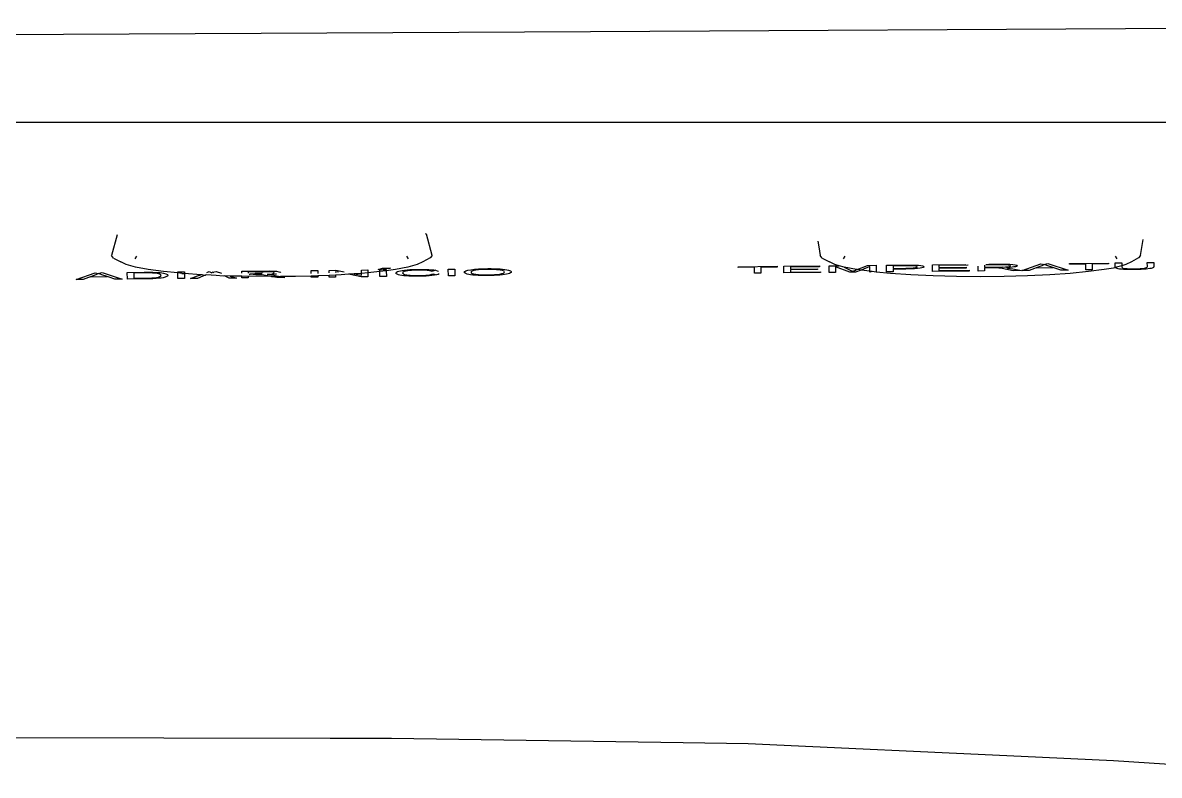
# Model space of a CAD drawing. Header units: metres. Extents: x 244.4 to 340.3, y -4.1 to 64.3.
# Drawn here: x 263.3989 to 263.4672, y 48.2556 to 48.3008 of the extents above; entities that cross this region are included whole.
import ezdxf

# ---------------------------------------------------------------- set-up
doc = ezdxf.new("R2010")
doc.units = ezdxf.units.M
doc.layers.add('Edges', color=7, linetype='Continuous')

# ---------------------------------------------------------------- blocks, each defined once
blk = doc.blocks.new('Laundry Service Area pl')
at = {"layer": 'Edges'}
for p, q in [((3.850028386133511, 2.356453671813235), (3.945687107917057, 2.356972997723338)), ((3.812682406505259, 2.356250922555273), (3.850028386133511, 2.356453671813235)), ((3.94561470650526, 2.350986622555273), (3.812682606505259, 2.350973022555273)), ((3.821566888479052, 2.344231382346107), (3.82122950650526, 2.342990122555273)), ((3.840095702883997, 2.34429962289261), (3.840169856076852, 2.344271116149415)), ((3.84050120650526, 2.342996522555273), (3.840169856076852, 2.344271116149415)), ((3.883095606505259, 2.342996522555273), (3.883244206505259, 2.343957722555273)), ((3.863689114161664, 2.343844593535536), (3.863742000588609, 2.343509337720044)), ((3.863742000588609, 2.343509337720044), (3.863823906505259, 2.342990122555273)), ((3.82134890650526, 2.342817422555273), (3.82122950650526, 2.342990122555273)), ((3.82134890650526, 2.342817422555273), (3.82178920650526, 2.342601622555273)), ((3.82212510650526, 2.342440722555273), (3.82178920650526, 2.342601622555273)), ((3.822648860031744, 2.342796195975411), (3.822750132305282, 2.342943519074999)), ((3.839081933225782, 2.342796193904496), (3.838980602051478, 2.342943518804452)), ((3.83994160650526, 2.342601622555273), (3.83960560650526, 2.342440722555273)), ((3.84038190650526, 2.342842922555273), (3.83994160650526, 2.342601622555273)), ((3.84050120650526, 2.342996522555273), (3.84038190650526, 2.342842922555273)), ((3.863943206505259, 2.342817422555273), (3.863823906505259, 2.342990122555273)), ((3.863943206505259, 2.342817422555273), (3.864383506505259, 2.342601622555273)), ((3.864719406505259, 2.342440722555273), (3.864383506505259, 2.342601622555273)), ((3.865243185100722, 2.342796193347165), (3.865344505240076, 2.342943518731872)), ((3.88156594169162, 2.342539375502678), (3.88195626440908, 2.342543260607456)), ((3.88156826576861, 2.34230588371853), (3.88156594169162, 2.342539375502678)), ((3.88167629022819, 2.342796199879351), (3.881575040450719, 2.342943519585619)), ((3.88195626440908, 2.342543260607456), (3.881957950916204, 2.342373823209664)), ((3.88253590650526, 2.342601622555273), (3.88220000650526, 2.342440722555273)), ((3.88297630650526, 2.342842922555273), (3.88253590650526, 2.342601622555273)), ((3.883095606505259, 2.342996522555273), (3.88297630650526, 2.342842922555273)), ((3.883495423578446, 2.342558580737124), (3.883885746295906, 2.342562465841902)), ((3.883497744911543, 2.342325364622143), (3.883495423578446, 2.342558580737124)), ((3.883885746295906, 2.342562465841902), (3.883888070372896, 2.342328974057755)), ((3.819116289587324, 2.341538651962752), (3.820245007710588, 2.341954057775435)), ((3.820245007710588, 2.341954057775435), (3.820446627547081, 2.341913607355101)), ((3.820379108982983, 2.341874199949114), (3.820288449988133, 2.341834837909691)), ((3.820446627547081, 2.341913607355101), (3.820379108982983, 2.341874199949114)), ((3.820446627547081, 2.341913607355101), (3.820665510019604, 2.341958243274913)), ((3.82065670685854, 2.341831886665024), (3.820446627547081, 2.341913607355101)), ((3.820665510019604, 2.341958243274913), (3.82187671622833, 2.341566128064588)), ((3.82267760650526, 2.342288022555273), (3.82212510650526, 2.342440722555273)), ((3.822184549461266, 2.341973363141448), (3.823200595710325, 2.34198347642966)), ((3.822188572007744, 2.341569232143148), (3.822184549461266, 2.341973363141448)), ((3.823195034485424, 2.341935725584891), (3.822575346872137, 2.341929557480397)), ((3.822575346872137, 2.341929557480397), (3.822578420031793, 2.341620808013756)), ((3.82343050650526, 2.342147022555273), (3.82267760650526, 2.342288022555273)), ((3.823495342000603, 2.3419366469934), (3.823195034485424, 2.341935725584891)), ((3.823200595710325, 2.34198347642966), (3.8235039150109, 2.341985048133264)), ((3.82436760650526, 2.342021322555273), (3.82343050650526, 2.342147022555273)), ((3.823700121967575, 2.341932482114527), (3.823495342000603, 2.3419366469934)), ((3.8235039150109, 2.341985048133264), (3.823725778225146, 2.341982914244929)), ((3.823901238898317, 2.341917287378298), (3.823700121967575, 2.341932482114527)), ((3.823725778225146, 2.341982914244929), (3.823960787859713, 2.341974018798465)), ((3.824069773085163, 2.341890533695937), (3.823901238898317, 2.341917287378298)), ((3.823960787859713, 2.341974018798465), (3.824158640479502, 2.34195827463979)), ((3.824136418760135, 2.341872337696167), (3.824069773085163, 2.341890533695937)), ((3.824184112970156, 2.341850282852285), (3.824136418760135, 2.341872337696167)), ((3.824158640479502, 2.34195827463979), (3.824362910506109, 2.341929533236573)), ((3.824362910506109, 2.341929533236573), (3.824508405100253, 2.341892694078901)), ((3.82522731555957, 2.341937006595654), (3.82436760650526, 2.342021322555273)), ((3.824508405100253, 2.341892694078901), (3.824595619709422, 2.341848520263561)), ((3.825226652290131, 2.342003642927144), (3.825616975007591, 2.342007528031923)), ((3.82522731555957, 2.341937006595654), (3.825226652290131, 2.342003642927144)), ((3.82546370650526, 2.341913822555273), (3.82522731555957, 2.341937006595654)), ((3.825229627326543, 2.341704751555289), (3.82522731555957, 2.341937006595654)), ((3.82546370650526, 2.341913822555273), (3.825618015368751, 2.341903006630706)), ((3.825616975007591, 2.342007528031923), (3.825618015368751, 2.341903006630706)), ((3.825618015368751, 2.341903006630706), (3.825619806735953, 2.341723034312345)), ((3.826601997173984, 2.341834036691194), (3.825618015368751, 2.341903006630706)), ((3.826967385716923, 2.341968511828517), (3.827113882748778, 2.342022427609011)), ((3.827113882748778, 2.342022427609011), (3.827261906222371, 2.341950695515844)), ((3.827315502585272, 2.341981977188677), (3.827261906222371, 2.341950695515844)), ((3.827315502585272, 2.341981977188677), (3.827534385057795, 2.342026613108489)), ((3.827414606314463, 2.341943425914482), (3.827315502585272, 2.341981977188677)), ((3.827534385057795, 2.342026613108489), (3.827856294089946, 2.341922398461191)), ((3.829059460417767, 2.342041793053964), (3.830367242718536, 2.342054810157603)), ((3.829060707229639, 2.341916530281014), (3.829059460417767, 2.342041793053964)), ((3.829450227645821, 2.342001019753746), (3.82945089280277, 2.341934193790766)), ((3.83026950650526, 2.341967922555273), (3.829450227645821, 2.342001019753746)), ((3.829502992228426, 2.341867832157837), (3.82958010650526, 2.341865722555273)), ((3.82958010650526, 2.341865722555273), (3.829532399026203, 2.341821807852146)), ((3.82985090650526, 2.341880122555273), (3.82958010650526, 2.341865722555273)), ((3.829904713280999, 2.341825513708418), (3.82958010650526, 2.341865722555273)), ((3.83029055107897, 2.341875671180566), (3.82985090650526, 2.341880122555273)), ((3.830383783011293, 2.342010311963113), (3.83026950650526, 2.341967922555273)), ((3.830367242718536, 2.342054810157603), (3.830714335117372, 2.342055542463625)), ((3.830667768628717, 2.342008520718035), (3.830383783011293, 2.342010311963113)), ((3.830776786979315, 2.342003833444887), (3.830667768628717, 2.342008520718035)), ((3.830714335117372, 2.342055542463625), (3.830966918987875, 2.342049889066881)), ((3.830863822357837, 2.341996618404668), (3.830776786979315, 2.342003833444887)), ((3.83086540650526, 2.341870922555273), (3.830824341238953, 2.341818952591093)), ((3.830977959537769, 2.341976732620701), (3.830863822357837, 2.341996618404668)), ((3.830957804045241, 2.341853778144674), (3.83086540650526, 2.341870922555273)), ((3.830904139453476, 2.341908549996474), (3.830938089391454, 2.341913959442193)), ((3.830938089391454, 2.341913959442193), (3.830996766386771, 2.341931946828001)), ((3.831100798939714, 2.34186591915506), (3.830957804045241, 2.341853778144674)), ((3.830966918987875, 2.342049889066881), (3.831151667374691, 2.342036668052898)), ((3.831016195507629, 2.341950990963825), (3.830977959537769, 2.341976732620701)), ((3.830996766386771, 2.341931946828001), (3.831016195507629, 2.341950990963825)), ((3.831161729932513, 2.341873609766245), (3.831100798939714, 2.34186591915506)), ((3.831151667374691, 2.342036668052898), (3.831295253322463, 2.342014697507201)), ((3.831295253322463, 2.342014697507201), (3.8313875898714, 2.341986599531245)), ((3.8313875898714, 2.341986599531245), (3.831411152871466, 2.341962578108644)), ((3.833240372623858, 2.342080113521027), (3.833630662552146, 2.342087292837761)), ((3.833242209365243, 2.341895582619157), (3.833240372623858, 2.342080113521027)), ((3.833630662552146, 2.342087292837761), (3.833632418561705, 2.3419108727766)), ((3.834314733294087, 2.34209410178428), (3.834715115875399, 2.342098087020625)), ((3.83431623304453, 2.341943427168856), (3.834314733294087, 2.34209410178428)), ((3.834870773873658, 2.341976046589864), (3.834689821811645, 2.342011266560226)), ((3.834689821811645, 2.342011266560226), (3.834690298483336, 2.341963377043504)), ((3.834715115875399, 2.342098087020625), (3.83521752423019, 2.342000388799125)), ((3.835475529382125, 2.341858338779037), (3.83503730650526, 2.341827622555273)), ((3.83582282679417, 2.341882681791656), (3.835475529382125, 2.341858338779037)), ((3.83624220180908, 2.341709115941486), (3.835475529382125, 2.341858338779037)), ((3.83626710650526, 2.341913822555273), (3.83582282679417, 2.341882681791656)), ((3.83582282679417, 2.341882681791656), (3.836267493128942, 2.341796212071052)), ((3.836264334908617, 2.34211350728186), (3.836638561843914, 2.342117232176132)), ((3.83626710650526, 2.341913822555273), (3.836264334908617, 2.34211350728186)), ((3.836640222261712, 2.341950415880534), (3.83626710650526, 2.341913822555273)), ((3.836267493128942, 2.341796212071052), (3.83626710650526, 2.341913822555273)), ((3.836638561843914, 2.342117232176132), (3.836640222261712, 2.341950415880534)), ((3.83736320650526, 2.342021322555273), (3.836640222261712, 2.341950415880534)), ((3.836640222261712, 2.341950415880534), (3.836642584390392, 2.341713101177831)), ((3.837260014479642, 2.342148230531937), (3.837526838568193, 2.342228081398265)), ((3.837360860068492, 2.342124421622603), (3.837260014479642, 2.342148230531937)), ((3.837360860068492, 2.342124421622603), (3.837559798422434, 2.342151214452617)), ((3.83736320650526, 2.342021322555273), (3.837360860068492, 2.342124421622603)), ((3.837751728982207, 2.342073432324108), (3.83736320650526, 2.342021322555273)), ((3.837364882614971, 2.341720290624302), (3.83736320650526, 2.342021322555273)), ((3.837526838568193, 2.342228081398265), (3.83800166414201, 2.342232807608201)), ((3.83800166414201, 2.342232807608201), (3.837559798422434, 2.342151214452617)), ((3.837559798422434, 2.342151214452617), (3.837751182785953, 2.342128306727381)), ((3.837751182785953, 2.342128306727381), (3.837751728982207, 2.342073432324108)), ((3.83830040650526, 2.342147022555273), (3.837751728982207, 2.342073432324108)), ((3.837751728982207, 2.342073432324108), (3.837755205332431, 2.341724175729081)), ((3.83905320650526, 2.342288022555273), (3.83830040650526, 2.342147022555273)), ((3.838328588088712, 2.341935001114666), (3.83833928692146, 2.341965666837757)), ((3.838368127757299, 2.341879359366365), (3.838328588088712, 2.341935001114666)), ((3.83833928692146, 2.341965666837757), (3.838372011771099, 2.341994535767868)), ((3.838485594328191, 2.341828215171454), (3.838368127757299, 2.341879359366365)), ((3.838372011771099, 2.341994535767868), (3.838426762637629, 2.342021607905)), ((3.838426762637629, 2.342021607905), (3.838503539521049, 2.342046883249153)), ((3.838503539521049, 2.342046883249153), (3.838600648849427, 2.342069940014036)), ((3.838600648849427, 2.342069940014036), (3.83871639705083, 2.342090356413358)), ((3.83871639705083, 2.342090356413358), (3.838850784125258, 2.342108132447121)), ((3.838753725552114, 2.341978898581278), (3.838730979898902, 2.341939282046491)), ((3.838730979898902, 2.341939282046491), (3.838758873552082, 2.3418912783422)), ((3.838822758240588, 2.342017804127312), (3.838753725552114, 2.341978898581278)), ((3.838758873552082, 2.3418912783422), (3.838841528295807, 2.341850367497655)), ((3.838948924558704, 2.34205286721332), (3.838822758240588, 2.342017804127312)), ((3.838850784125258, 2.342108132447121), (3.839003810072712, 2.342123268115323)), ((3.839143071100839, 2.342080956368027), (3.838948924558704, 2.34205286721332)), ((3.839003810072712, 2.342123268115323), (3.839170257453523, 2.342135599484116)), ((3.83960560650526, 2.342440722555273), (3.83905320650526, 2.342288022555273)), ((3.839264132349415, 2.342091931353674), (3.839143071100839, 2.342080956368027)), ((3.839170257453523, 2.342135599484116), (3.839344908828025, 2.342144962619651)), ((3.839399179440998, 2.342100254121556), (3.839264132349415, 2.342091931353674)), ((3.839344908828025, 2.342144962619651), (3.839527764196218, 2.342151357521928)), ((3.839711231153184, 2.34210894300403), (3.839399179440998, 2.342100254121556)), ((3.839527764196218, 2.342151357521928), (3.839718823558103, 2.342154784190946)), ((3.839981891566844, 2.342106605580876), (3.839711231153184, 2.34210894300403)), ((3.839718823558103, 2.342154784190946), (3.839931357389225, 2.342154969786121)), ((3.839931357389225, 2.342154969786121), (3.840126324873103, 2.342151120782721)), ((3.840202352813321, 2.342093705575308), (3.839981891566844, 2.342106605580876)), ((3.840126324873103, 2.342151120782721), (3.840303726009735, 2.342143237180748)), ((3.840294264142965, 2.342083058400176), (3.840202352813321, 2.342093705575308)), ((3.840374636469011, 2.342069298171555), (3.840294264142965, 2.342083058400176)), ((3.840303726009735, 2.342143237180748), (3.840463560799121, 2.3421313189802)), ((3.840500764110307, 2.342032438553847), (3.840374636469011, 2.342069298171555)), ((3.840429660959683, 2.341847772348547), (3.840497232299992, 2.341869242777735)), ((3.840463560799121, 2.3421313189802), (3.840603184925642, 2.342115701712323)), ((3.840497232299992, 2.341869242777735), (3.840546413176994, 2.341893666203584)), ((3.840719954073677, 2.342096720908361), (3.840500764110307, 2.342032438553847)), ((3.840546413176994, 2.341893666203584), (3.840765676102283, 2.341824270954476)), ((3.840603184925642, 2.342115701712323), (3.840719954073677, 2.342096720908361)), ((3.840719954073677, 2.342096720908361), (3.840813868243227, 2.342074376568315)), ((3.840863553147293, 2.341852323744032), (3.840765676102283, 2.341824270954476)), ((3.840813868243227, 2.342074376568315), (3.840884927434291, 2.342048668692185)), ((3.840936870345188, 2.341884043519197), (3.840863553147293, 2.341852323744032)), ((3.841481380302298, 2.342165435512223), (3.841871703019758, 2.342169320617002)), ((3.841485402848777, 2.341761304513923), (3.841481380302298, 2.342165435512223)), ((3.841871703019758, 2.342169320617002), (3.841875725566237, 2.341765189618701)), ((3.842443154720983, 2.341967684850347), (3.842467327808716, 2.342015508947915)), ((3.842485922000961, 2.341916279599597), (3.842443154720983, 2.341967684850347)), ((3.842467327808716, 2.342015508947915), (3.842540848592695, 2.342058361994795)), ((3.842613164698371, 2.341868472145671), (3.842485922000961, 2.341916279599597)), ((3.842540848592695, 2.342058361994795), (3.84266371707292, 2.342096243990986)), ((3.842707826497978, 2.341846824488409), (3.842613164698371, 2.341868472145671)), ((3.84266371707292, 2.342096243990986), (3.842835933249392, 2.342129154936489)), ((3.842835933249392, 2.342129154936489), (3.843047193993339, 2.342156165188948)), ((3.842863809512779, 2.342013407265112), (3.842845557506744, 2.341970863105505)), ((3.842845557506744, 2.341970863105505), (3.842863820911998, 2.341936453599105)), ((3.84291947375932, 2.342049793249775), (3.842863809512779, 2.342013407265112)), ((3.842863820911998, 2.341936453599105), (3.842917883996237, 2.341906277409067)), ((3.842917883996237, 2.341906277409067), (3.84300774675946, 2.34188033453539)), ((3.843012550246367, 2.342080021059494), (3.84291947375932, 2.342049793249775)), ((3.84300774675946, 2.34188033453539), (3.843133409201667, 2.341858624978075)), ((3.84314303897392, 2.342104090694268), (3.843012550246367, 2.342080021059494)), ((3.843047193993339, 2.342156165188948), (3.843287196175991, 2.342176345106007)), ((3.843133409201667, 2.341858624978075), (3.843286062082256, 2.341841750294917)), ((3.843299488615168, 2.342122715261941), (3.84314303897392, 2.342104090694268)), ((3.843287196175991, 2.342176345106007), (3.843555939797347, 2.342189694687666)), ((3.843470447843304, 2.342136607870355), (3.843299488615168, 2.342122715261941)), ((3.843655916658326, 2.342145768519512), (3.843470447843304, 2.342136607870355)), ((3.843555939797347, 2.342189694687666), (3.843853424857409, 2.342196213933926)), ((3.843855895060235, 2.34215019720941), (3.843655916658326, 2.342145768519512)), ((3.843853424857409, 2.342196213933926), (3.844052626796528, 2.342196525294619)), ((3.844133346224982, 2.342147892916418), (3.843855895060235, 2.34215019720941)), ((3.844052626796528, 2.342196525294619), (3.844241802141493, 2.3421933940351)), ((3.844382227615801, 2.342135172406587), (3.844133346224982, 2.342147892916418)), ((3.844241802141493, 2.3421933940351), (3.844420950892303, 2.342186820155369)), ((3.844254642335134, 2.34183835585287), (3.844426093838132, 2.341853330300545)), ((3.844588697659259, 2.342112828382451), (3.844382227615801, 2.342135172406587)), ((3.844420950892303, 2.342186820155369), (3.844590073048958, 2.342176803655426)), ((3.844426093838132, 2.341853330300545), (3.844578001534985, 2.341873417374768)), ((3.844578001534985, 2.341873417374768), (3.844702321821943, 2.341898106237213)), ((3.844738914781922, 2.342081653546544), (3.844588697659259, 2.342112828382451)), ((3.844590073048958, 2.342176803655426), (3.844744449534665, 2.342163650799719)), ((3.844702321821943, 2.341898106237213), (3.844791011095257, 2.341926886049553)), ((3.844830605567813, 2.342042624669992), (3.844738914781922, 2.342081653546544)), ((3.844744449534665, 2.342163650799719), (3.844879361272631, 2.342147667852696)), ((3.844791011095257, 2.341926886049553), (3.844844069354928, 2.34195975681179)), ((3.844861496600954, 2.341996718523922), (3.844830605567813, 2.342042624669992)), ((3.844844069354928, 2.34195975681179), (3.844861496600954, 2.341996718523922)), ((3.844984168065558, 2.34186487291473), (3.844865533398322, 2.341843850545263)), ((3.844879361272631, 2.342147667852696), (3.844994808262856, 2.342128854814357)), ((3.845083911162719, 2.341888653751727), (3.844984168065558, 2.34186487291473)), ((3.844994808262856, 2.342128854814357), (3.84509079050534, 2.342107211684702)), ((3.845162883067825, 2.341914510952654), (3.845083911162719, 2.341888653751727)), ((3.84509079050534, 2.342107211684702), (3.8451662968689, 2.342083245330262)), ((3.845219204158896, 2.341941762413911), (3.845162883067825, 2.341914510952654)), ((3.8451662968689, 2.342083245330262), (3.845220316222351, 2.342057462617567)), ((3.84525287443593, 2.341970408135498), (3.845219204158896, 2.341941762413911)), ((3.845220316222351, 2.342057462617567), (3.845252848565694, 2.342029863546617)), ((3.845252848565694, 2.342029863546617), (3.845263893898929, 2.342000448117413)), ((3.845263893898929, 2.342000448117413), (3.84525287443593, 2.341970408135498)), ((3.858903080405686, 2.342313799109767), (3.861240992764906, 2.342337069685811)), ((3.858903555099098, 2.342266108343937), (3.858903080405686, 2.342313799109767)), ((3.859875337947207, 2.342275781053257), (3.858903555099098, 2.342266108343937)), ((3.859878885800274, 2.341919340820786), (3.859875337947207, 2.342275781053257)), ((3.860269208517734, 2.341923225925564), (3.859878885800274, 2.341919340820786)), ((3.861241467458318, 2.342289378919981), (3.860265660664667, 2.342279666158035)), ((3.860265660664667, 2.342279666158035), (3.860269208517734, 2.341923225925564)), ((3.861240992764906, 2.342337069685811), (3.861241467458318, 2.342289378919981)), ((3.8616494232373, 2.342341135027409), (3.863782114373938, 2.342362362919498)), ((3.861653445783779, 2.341937004029108), (3.8616494232373, 2.342341135027409)), ((3.863854543994611, 2.341958912815849), (3.861653445783779, 2.341937004029108)), ((3.863782589067349, 2.342314672153668), (3.862040220648172, 2.342297329366358)), ((3.862040220648172, 2.342297329366358), (3.862041452655927, 2.342173553910535)), ((3.862041452655927, 2.342173553910535), (3.863673162572732, 2.342189795250614)), ((3.86367363452225, 2.342142380153951), (3.862041924605445, 2.342126138813872)), ((3.862041924605445, 2.342126138813872), (3.862043293807828, 2.341988579899716)), ((3.862043293807828, 2.341988579899716), (3.863854069301199, 2.342006603581678)), ((3.863673162572732, 2.342189795250614), (3.86367363452225, 2.342142380153951)), ((3.863782114373938, 2.342362362919498), (3.863782589067349, 2.342314672153668)), ((3.863854069301199, 2.342006603581678), (3.863854543994611, 2.341958912815849)), ((3.86437765831398, 2.342368290708232), (3.864965154362941, 2.342374138391713)), ((3.864381680860459, 2.341964159709931), (3.86437765831398, 2.342368290708232)), ((3.864757919768526, 2.341967904630517), (3.864381680860459, 2.341964159709931)), ((3.864965154362941, 2.342374138391713), (3.864719406505259, 2.342440722555273)), ((3.865610996223181, 2.341976395787352), (3.864754495390624, 2.342311939750489)), ((3.864754495390624, 2.342311939750489), (3.864757919768526, 2.341967904630517)), ((3.865271906505259, 2.342288022555273), (3.864965154362941, 2.342374138391713)), ((3.866024806505259, 2.342147022555273), (3.865271906505259, 2.342288022555273)), ((3.865271906505259, 2.342288022555273), (3.865666157074741, 2.342094942927448)), ((3.865963091458004, 2.341979900392178), (3.865610996223181, 2.341976395787352)), ((3.865666157074741, 2.342094942927448), (3.865807590593354, 2.342036524560217)), ((3.865807590593354, 2.342036524560217), (3.865963879654696, 2.342102868866815)), ((3.866287703981541, 2.342111754451998), (3.865963091458004, 2.341979900392178)), ((3.865963879654696, 2.342102868866815), (3.866024806505259, 2.342147022555273)), ((3.866060088603234, 2.342142289407231), (3.866024806505259, 2.342147022555273)), ((3.866060088603234, 2.342142289407231), (3.866667283326711, 2.342391080652757)), ((3.866287703981541, 2.342111754451998), (3.866060088603234, 2.342142289407231)), ((3.866816825102041, 2.342326677669113), (3.866287703981541, 2.342111754451998)), ((3.866819674689011, 2.34204038975837), (3.866287703981541, 2.342111754451998)), ((3.866667283326711, 2.342391080652757), (3.867192408219788, 2.342396307520526)), ((3.866819674689011, 2.34204038975837), (3.866816825102041, 2.342326677669113)), ((3.8668201918582, 2.34198843160164), (3.866819674689011, 2.34204038975837)), ((3.866961806505259, 2.342021322555273), (3.866819674689011, 2.34204038975837)), ((3.866961806505259, 2.342021322555273), (3.8668201918582, 2.34198843160164)), ((3.867196430766267, 2.341992176522226), (3.866961806505259, 2.342021322555273)), ((3.867192408219788, 2.342396307520526), (3.867196430766267, 2.341992176522226)), ((3.86805790650526, 2.341913822555273), (3.867196430766267, 2.341992176522226)), ((3.867822155696928, 2.342402575756586), (3.868934776638966, 2.342413650307836)), ((3.867826178243406, 2.341998444758286), (3.867822155696928, 2.342402575756586)), ((3.868216500960866, 2.342002329863064), (3.867826178243406, 2.341998444758286)), ((3.869287906505259, 2.341827622555273), (3.86805790650526, 2.341913822555273)), ((3.868967442896704, 2.342366279963019), (3.868212953107799, 2.342358770095535)), ((3.868212953107799, 2.342358770095535), (3.868214390907495, 2.342214319452213)), ((3.868214390907495, 2.342214319452213), (3.868976928587482, 2.342221909424951)), ((3.868971367362582, 2.342174158580181), (3.868214865600907, 2.342166628686384)), ((3.868214865600907, 2.342166628686384), (3.868216500960866, 2.342002329863064)), ((3.868934776638966, 2.342413650307836), (3.869383484981264, 2.342414256807367)), ((3.869331645638752, 2.342366321026558), (3.868967442896704, 2.342366279963019)), ((3.869260063246756, 2.342179263553456), (3.868971367362582, 2.342174158580181)), ((3.868976928587482, 2.342221909424951), (3.869300305192206, 2.342229952865229)), ((3.869500427367679, 2.342188350289847), (3.869260063246756, 2.342179263553456)), ((3.869300305192206, 2.342229952865229), (3.869420837787483, 2.342237183455402)), ((3.869469805417669, 2.34235883946033), (3.869331645638752, 2.342366321026558)), ((3.869383484981264, 2.342414256807367), (3.86958324496292, 2.342409042561982)), ((3.869420837787483, 2.342237183455402), (3.869513933244704, 2.342246553292265)), ((3.869578349649833, 2.342344928867022), (3.869469805417669, 2.34235883946033)), ((3.869692459725352, 2.342201418789354), (3.869500427367679, 2.342188350289847)), ((3.869513933244704, 2.342246553292265), (3.869583366242225, 2.342257875943957)), ((3.869648715103451, 2.342325744646054), (3.869578349649833, 2.342344928867022)), ((3.86958324496292, 2.342409042561982), (3.869747840009349, 2.342398998232158)), ((3.869583366242225, 2.342257875943957), (3.869632911458403, 2.342270964978617)), ((3.869632911458403, 2.342270964978617), (3.869672338546734, 2.342302442196844)), ((3.869672338546734, 2.342302442196844), (3.869648715103451, 2.342325744646054)), ((3.869836160319774, 2.342218469051977), (3.869692459725352, 2.342201418789354)), ((3.869747840009349, 2.342398998232158), (3.869880545064085, 2.342383605022318)), ((3.869940721124227, 2.342238351936521), (3.869836160319774, 2.342218469051977)), ((3.869880545064085, 2.342383605022318), (3.869984635070668, 2.342362344136889)), ((3.870015334111993, 2.342259918301789), (3.869940721124227, 2.342238351936521)), ((3.869984635070668, 2.342362344136889), (3.870052046703619, 2.342336686109681)), ((3.870059999283071, 2.342283168147783), (3.870015334111993, 2.342259918301789)), ((3.870052046703619, 2.342336686109681), (3.870074716637461, 2.342308101474502)), ((3.870074716637461, 2.342308101474502), (3.870059999283071, 2.342283168147783)), ((3.870578558392394, 2.342430011805795), (3.872592585534391, 2.342450058567419)), ((3.870582580938872, 2.342025880807495), (3.870578558392394, 2.342430011805795)), ((3.872783679149704, 2.342047789594235), (3.870582580938872, 2.342025880807495)), ((3.872711724222443, 2.342403548932054), (3.870969355803265, 2.342386206144744)), ((3.870969355803265, 2.342386206144744), (3.87097058781102, 2.342262430688921)), ((3.87097058781102, 2.342262430688921), (3.872602297727825, 2.342278672029)), ((3.872602769677344, 2.342231256932337), (3.870971059760539, 2.342215015592258)), ((3.870971059760539, 2.342215015592258), (3.870972428962921, 2.342077456678102)), ((3.870972428962921, 2.342077456678102), (3.872783204456293, 2.342095480360064)), ((3.872602297727825, 2.342278672029), (3.872602769677344, 2.342231256932337)), ((3.872711428446992, 2.342433264444025), (3.872711724222443, 2.342403548932054)), ((3.872783204456293, 2.342095480360064), (3.872783679149704, 2.342047789594235)), ((3.873328923770486, 2.342053216725137), (3.873326005387324, 2.342346416345599)), ((3.873719246487946, 2.342057101829915), (3.873328923770486, 2.342053216725137)), ((3.873715875068563, 2.342395816395015), (3.873716999239948, 2.342282874877397)), ((3.873716999239948, 2.342282874877397), (3.87455599188521, 2.342291225850039)), ((3.874170154087239, 2.342241068377891), (3.873717460213896, 2.342236562457401)), ((3.873717460213896, 2.342236562457401), (3.873719246487946, 2.342057101829915)), ((3.874649223817532, 2.342425866632587), (3.873796765753984, 2.342417381630951)), ((3.873970792350078, 2.342463776646449), (3.874632683524776, 2.342470364827077)), ((3.874387466353692, 2.34224130153556), (3.874170154087239, 2.342241068377891)), ((3.874565632955683, 2.342232322766787), (3.874387466353692, 2.34224130153556)), ((3.87455599188521, 2.342291225850039), (3.874794391794242, 2.342295494193685)), ((3.874764081175038, 2.342207279780316), (3.874565632955683, 2.342232322766787)), ((3.874632683524776, 2.342470364827077), (3.874979775923611, 2.342471097133099)), ((3.874933209434957, 2.342424075387509), (3.874649223817532, 2.342425866632587)), ((3.875046311629191, 2.342154398292514), (3.874764081175038, 2.342207279780316)), ((3.874794391794242, 2.342295494193685), (3.874974406764411, 2.342302972225287)), ((3.875052558578463, 2.342259604216328), (3.874794391794242, 2.342295494193685)), ((3.875042227785555, 2.342419388114361), (3.874933209434957, 2.342424075387509)), ((3.874974406764411, 2.342302972225287), (3.875107098873099, 2.342314149134671)), ((3.874979775923611, 2.342471097133099), (3.875232359794115, 2.342465443736355)), ((3.875129263164077, 2.342412173074141), (3.875042227785555, 2.342419388114361)), ((3.875437471233879, 2.342074204301466), (3.875046311629191, 2.342154398292514)), ((3.875089782045193, 2.342234507260566), (3.875052558578463, 2.342259604216328)), ((3.875223244851481, 2.342269332814148), (3.875089782045193, 2.342234507260566)), ((3.875089782045193, 2.342234507260566), (3.875256513568516, 2.342211974468619)), ((3.875107098873099, 2.342314149134671), (3.875203530197693, 2.342329514111666)), ((3.875243400344008, 2.342392287290175), (3.875129263164077, 2.342412173074141)), ((3.875203530197693, 2.342329514111666), (3.875262207193011, 2.342347501497475)), ((3.875366239745953, 2.342281473824534), (3.875223244851481, 2.342269332814148)), ((3.875232359794115, 2.342465443736355), (3.875417108180931, 2.342452222722371)), ((3.875281636313869, 2.342366545633299), (3.875243400344008, 2.342392287290175)), ((3.875256513568516, 2.342211974468619), (3.875414244720277, 2.342183976009511)), ((3.875262207193011, 2.342347501497475), (3.875281636313869, 2.342366545633299)), ((3.875481543261881, 2.342296027247487), (3.875366239745953, 2.342281473824534)), ((3.875414244720277, 2.342183976009511), (3.87592839258986, 2.342079090721909)), ((3.875417108180931, 2.342452222722371), (3.875560694128703, 2.342430252176674)), ((3.87592839258986, 2.342079090721909), (3.875437471233879, 2.342074204301466)), ((3.875570292107251, 2.342312504697444), (3.875481543261881, 2.342296027247487)), ((3.875560694128703, 2.342430252176674), (3.87565303067764, 2.342402154200718)), ((3.875633622990053, 2.342330417788841), (3.875570292107251, 2.342312504697444)), ((3.875684030867952, 2.342370550895957), (3.875633622990053, 2.342330417788841)), ((3.87565303067764, 2.342402154200718), (3.875684030867952, 2.342370550895957)), ((3.875974667963579, 2.342079551327115), (3.877103386086843, 2.342494957139798)), ((3.876389134354285, 2.342083676747653), (3.875974667963579, 2.342079551327115)), ((3.876711843682028, 2.342209298094082), (3.876389134354285, 2.342083676747653)), ((3.876824080622149, 2.342253975295957), (3.876711843682028, 2.342209298094082)), ((3.877146828364389, 2.342375737274053), (3.876824080622149, 2.342253975295957)), ((3.876824080622149, 2.342253975295957), (3.877824031089044, 2.342263928373662)), ((3.877103386086843, 2.342494957139798), (3.877305005923338, 2.342454506719464)), ((3.877237487359239, 2.342415099313477), (3.877146828364389, 2.342375737274053)), ((3.877305005923338, 2.342454506719464), (3.877237487359239, 2.342415099313477)), ((3.877305005923338, 2.342454506719464), (3.87752388839586, 2.342499142639276)), ((3.877515085234796, 2.342372786029386), (3.877305005923338, 2.342454506719464)), ((3.877824031089044, 2.342263928373662), (3.877515085234796, 2.342372786029386)), ((3.87752388839586, 2.342499142639276), (3.878735094604586, 2.34210702742895)), ((3.87886150650526, 2.341913822555273), (3.877631606505259, 2.341827622555273)), ((3.877945182990292, 2.34222157422413), (3.877824031089044, 2.342263928373662)), ((3.878290448622325, 2.342102601613713), (3.877945182990292, 2.34222157422413)), ((3.878735094604586, 2.34210702742895), (3.878290448622325, 2.342102601613713)), ((3.878821610832776, 2.342512059611348), (3.881159523191996, 2.342535330187393)), ((3.878822085526187, 2.342464368845519), (3.878821610832776, 2.342512059611348)), ((3.879793868374297, 2.342474041554839), (3.878822085526187, 2.342464368845519)), ((3.879957606505259, 2.342021322555273), (3.87886150650526, 2.341913822555273)), ((3.879797416227365, 2.342117601322368), (3.879793868374297, 2.342474041554839)), ((3.880187738944825, 2.342121486427146), (3.879797416227365, 2.342117601322368)), ((3.880894706505259, 2.342147022555273), (3.879957606505259, 2.342021322555273)), ((3.881159997885407, 2.342487639421563), (3.880184191091757, 2.342477926659617)), ((3.880184191091757, 2.342477926659617), (3.880187738944825, 2.342121486427146)), ((3.881597005146006, 2.342248721524316), (3.880894706505259, 2.342147022555273)), ((3.881159523191996, 2.342535330187393), (3.881159997885407, 2.342487639421563)), ((3.881597005146006, 2.342248721524316), (3.88156826576861, 2.34230588371853)), ((3.88164750650526, 2.342288022555273), (3.881597005146006, 2.342248721524316)), ((3.881681944624265, 2.342205696773333), (3.881597005146006, 2.342248721524316)), ((3.881957950916204, 2.342373823209664), (3.88164750650526, 2.342288022555273)), ((3.881747884621149, 2.342188906693996), (3.881681944624265, 2.342205696773333)), ((3.881832665083107, 2.342174492485358), (3.881747884621149, 2.342188906693996)), ((3.881936286010141, 2.342162454147417), (3.881832665083107, 2.342174492485358)), ((3.882058747402251, 2.342152791680173), (3.881936286010141, 2.342162454147417)), ((3.88220000650526, 2.342440722555273), (3.881957950916204, 2.342373823209664)), ((3.881957950916204, 2.342373823209664), (3.881958585742177, 2.342310044492475)), ((3.881958585742177, 2.342310044492475), (3.881976897143692, 2.342264495602989)), ((3.881976897143692, 2.342264495602989), (3.88203078318128, 2.342233154556187)), ((3.88203078318128, 2.342233154556187), (3.882128080721843, 2.342212032833825)), ((3.882200047973237, 2.342145634303548), (3.882058747402251, 2.342152791680173)), ((3.882128080721843, 2.342212032833825), (3.882276626632281, 2.342197141917661)), ((3.882360186436899, 2.342141111237464), (3.882200047973237, 2.342145634303548)), ((3.882276626632281, 2.342197141917661), (3.882470128352888, 2.342188936105152)), ((3.882736977042252, 2.34213996803692), (3.882360186436899, 2.342141111237464)), ((3.882470128352888, 2.342188936105152), (3.882702293323959, 2.342187869693757)), ((3.882702293323959, 2.342187869693757), (3.882902090734872, 2.342191529801318)), ((3.882939983692914, 2.342143393006913), (3.882736977042252, 2.34213996803692)), ((3.882902090734872, 2.342191529801318), (3.883070920794742, 2.342198224492959)), ((3.883122465417571, 2.342149422338475), (3.882939983692914, 2.342143393006913)), ((3.883070920794742, 2.342198224492959), (3.883208783503571, 2.342207953768678)), ((3.883284422216225, 2.342158056031605), (3.883122465417571, 2.342149422338475)), ((3.883208783503571, 2.342207953768678), (3.883315678861357, 2.342220717628475)), ((3.883425854088876, 2.342169294086304), (3.883284422216225, 2.342158056031605)), ((3.883315678861357, 2.342220717628475), (3.883395616751192, 2.342237968929457)), ((3.883395616751192, 2.342237968929457), (3.883452607056169, 2.342261160528729)), ((3.88364766868647, 2.34219731401636), (3.883425854088876, 2.342169294086304)), ((3.883452607056169, 2.342261160528729), (3.883486649776286, 2.342290292426291)), ((3.883486649776286, 2.342290292426291), (3.883497744911543, 2.342325364622143)), ((3.883728182818991, 2.342213528575706), (3.88364766868647, 2.34219731401636)), ((3.88378843484066, 2.342231212864598), (3.883728182818991, 2.342213528575706)), ((3.883863464689964, 2.342274072316551), (3.88378843484066, 2.342231212864598)), ((3.883888070372896, 2.342328974057755), (3.883863464689964, 2.342274072316551)), ((3.819530755978029, 2.34154277738329), (3.819116289587324, 2.341538651962752)), ((3.819853465305773, 2.34166839872972), (3.819530755978029, 2.34154277738329)), ((3.819965702245893, 2.341713075931594), (3.819853465305773, 2.34166839872972)), ((3.820288449988133, 2.341834837909691), (3.819965702245893, 2.341713075931594)), ((3.819965702245893, 2.341713075931594), (3.820965652712788, 2.3417230290093)), ((3.820965652712788, 2.3417230290093), (3.82065670685854, 2.341831886665024)), ((3.821086804614036, 2.341680674859767), (3.820965652712788, 2.3417230290093)), ((3.821432070246069, 2.34156170224935), (3.821086804614036, 2.341680674859767)), ((3.82187671622833, 2.341566128064588), (3.821432070246069, 2.34156170224935)), ((3.823252905603293, 2.341579826062879), (3.822188572007744, 2.341569232143148)), ((3.822578420031793, 2.341620808013756), (3.823208167508933, 2.341627076249816)), ((3.823208167508933, 2.341627076249816), (3.82346844796483, 2.341631527920973)), ((3.823505139540055, 2.341584059794199), (3.823252905603293, 2.341579826062879)), ((3.82346844796483, 2.341631527920973), (3.823665817229103, 2.341639075303589)), ((3.823726656593411, 2.341591433988825), (3.823505139540055, 2.341584059794199)), ((3.823665817229103, 2.341639075303589), (3.823814865534202, 2.341649519001978)), ((3.823917709288918, 2.341601847774108), (3.823726656593411, 2.341591433988825)), ((3.823814865534202, 2.341649519001978), (3.823930183112578, 2.341662659620452)), ((3.824078550152131, 2.341615200277399), (3.823917709288918, 2.341601847774108)), ((3.823930183112578, 2.341662659620452), (3.824053446029053, 2.341686183479282)), ((3.824053446029053, 2.341686183479282), (3.82414596119333, 2.341715949079543)), ((3.82421847598245, 2.341632445586544), (3.824078550152131, 2.341615200277399)), ((3.82414596119333, 2.341715949079543), (3.824203703287923, 2.34175205420319)), ((3.824222646995345, 2.341794596632182), (3.824184112970156, 2.341850282852285)), ((3.824203703287923, 2.34175205420319), (3.824222646995345, 2.341794596632182)), ((3.824346783579272, 2.341654537789387), (3.82421847598245, 2.341632445586544)), ((3.824458185683305, 2.341682010113835), (3.824346783579272, 2.341654537789387)), ((3.824547395035254, 2.341715395787795), (3.824458185683305, 2.341682010113835)), ((3.824605865209671, 2.341754161737039), (3.824547395035254, 2.341715395787795)), ((3.824595619709422, 2.341848520263561), (3.824625049781106, 2.34179777488734)), ((3.824625049781106, 2.34179777488734), (3.824605865209671, 2.341754161737039)), ((3.825230674836609, 2.341599511928844), (3.825229627326543, 2.341704751555289)), ((3.825620997554069, 2.341603397033623), (3.825230674836609, 2.341599511928844)), ((3.825619806735953, 2.341723034312345), (3.825620997554069, 2.341603397033623)), ((3.825985164625514, 2.341607021796328), (3.826399679479892, 2.341759577050296)), ((3.826399631016219, 2.341611147216866), (3.825985164625514, 2.341607021796328)), ((3.826722340343963, 2.341736768563296), (3.826399631016219, 2.341611147216866)), ((3.826399679479892, 2.341759577050296), (3.826601997173984, 2.341834036691194)), ((3.82669350650526, 2.341827622555273), (3.826601997173984, 2.341834036691194)), ((3.826834577284083, 2.34178144576517), (3.82669350650526, 2.341827622555273)), ((3.826834577284083, 2.34178144576517), (3.826722340343963, 2.341736768563296)), ((3.826874968156865, 2.341781847798579), (3.826834577284083, 2.34178144576517)), ((3.826927459080596, 2.341816486974735), (3.826874968156865, 2.341781847798579)), ((3.827520265534761, 2.341788270811676), (3.826927459080596, 2.341816486974735)), ((3.827955679652227, 2.341749044693343), (3.827520265534761, 2.341788270811676)), ((3.82802550650526, 2.341764222555273), (3.827955679652227, 2.341749044693343)), ((3.82837456076993, 2.34175461510047), (3.82802550650526, 2.341764222555273)), ((3.828300945284259, 2.341630072082926), (3.82802550650526, 2.341764222555273)), ((3.828745591266521, 2.341634497898164), (3.828300945284259, 2.341630072082926)), ((3.82837456076993, 2.34175461510047), (3.828745591266521, 2.341634497898164)), ((3.829062507336787, 2.341735679891199), (3.82837456076993, 2.34175461510047)), ((3.829063482964246, 2.341637662055664), (3.829062507336787, 2.341735679891199)), ((3.82942790650526, 2.341725622555273), (3.829062507336787, 2.341735679891199)), ((3.829453805681706, 2.341641547160442), (3.829063482964246, 2.341637662055664)), ((3.830780870822951, 2.341738843623041), (3.82942790650526, 2.341725622555273)), ((3.82945274128869, 2.341748482957103), (3.829453805681706, 2.341641547160442)), ((3.830122025547452, 2.341825746866087), (3.829904713280999, 2.341825513708418)), ((3.830300192149442, 2.341816768097314), (3.830122025547452, 2.341825746866087)), ((3.830498640368798, 2.341791725110842), (3.830300192149442, 2.341816768097314)), ((3.830780870822951, 2.341738843623041), (3.830498640368798, 2.341791725110842)), ((3.830787117772223, 2.341844049546855), (3.830588740120659, 2.341836733361603)), ((3.83086540650526, 2.341712522555273), (3.830780870822951, 2.341738843623041)), ((3.830824341238953, 2.341818952591093), (3.830787117772223, 2.341844049546855)), ((3.830824341238953, 2.341818952591093), (3.830991072762276, 2.341796419799145)), ((3.830907390048455, 2.341712905153127), (3.83086540650526, 2.341712522555273)), ((3.831398983809707, 2.341717385068447), (3.830907390048455, 2.341712905153127)), ((3.831172030427639, 2.341658649631992), (3.830907390048455, 2.341712905153127)), ((3.830991072762276, 2.341796419799145), (3.831148803914037, 2.341768421340038)), ((3.831148803914037, 2.341768421340038), (3.831398983809707, 2.341717385068447)), ((3.83166295178362, 2.341663536052436), (3.831172030427639, 2.341658649631992)), ((3.83230290650526, 2.341725622555273), (3.831398983809707, 2.341717385068447)), ((3.831398983809707, 2.341717385068447), (3.83166295178362, 2.341663536052436)), ((3.833243643346252, 2.341751515625768), (3.83230290650526, 2.341725622555273)), ((3.833633897818502, 2.341762257085144), (3.833243643346252, 2.341751515625768)), ((3.833244362381165, 2.341679276734682), (3.833243643346252, 2.341751515625768)), ((3.833634685098625, 2.341683161839461), (3.833244362381165, 2.341679276734682)), ((3.83370530650526, 2.341764222555273), (3.833633897818502, 2.341762257085144)), ((3.833633897818502, 2.341762257085144), (3.833634685098625, 2.341683161839461)), ((3.834317726626463, 2.341793372281763), (3.83370530650526, 2.341764222555273)), ((3.834691813408139, 2.341811177913864), (3.834317726626463, 2.341793372281763)), ((3.834318755840565, 2.34168997078598), (3.834317726626463, 2.341793372281763)), ((3.834692982775862, 2.341693695680252), (3.834318755840565, 2.34168997078598)), ((3.83503730650526, 2.341827622555273), (3.834691813408139, 2.341811177913864)), ((3.834691813408139, 2.341811177913864), (3.834692982775862, 2.341693695680252)), ((3.836642584390392, 2.341713101177831), (3.83624220180908, 2.341709115941486)), ((3.837755205332431, 2.341724175729081), (3.837364882614971, 2.341720290624302)), ((3.838572722634213, 2.341805346665544), (3.838485594328191, 2.341828215171454)), ((3.838677677530233, 2.341785636566028), (3.838572722634213, 2.341805346665544)), ((3.838800459016253, 2.341769084872907), (3.838677677530233, 2.341785636566028)), ((3.838941067092272, 2.341755691586181), (3.838800459016253, 2.341769084872907)), ((3.838841528295807, 2.341850367497655), (3.838981946311852, 2.341818164650034)), ((3.839101700638575, 2.341745650902859), (3.838941067092272, 2.341755691586181)), ((3.838981946311852, 2.341818164650034), (3.839074942365158, 2.341805934401511)), ((3.839074942365158, 2.341805934401511), (3.839183129781989, 2.341796284936513)), ((3.839284558535447, 2.341739157019951), (3.839101700638575, 2.341745650902859)), ((3.839183129781989, 2.341796284936513), (3.839424205517685, 2.341784417208156)), ((3.839489640782888, 2.341736209937455), (3.839284558535447, 2.341739157019951)), ((3.839424205517685, 2.341784417208156), (3.839684300330408, 2.341782250316024)), ((3.839716947380897, 2.341736809655374), (3.839489640782888, 2.341736209937455)), ((3.839684300330408, 2.341782250316024), (3.83984197257592, 2.341785439434682)), ((3.839938431485683, 2.341741176707329), (3.839716947380897, 2.341736809655374)), ((3.83984197257592, 2.341785439434682), (3.83998703775088, 2.341791742501591)), ((3.840142142035615, 2.341749691837449), (3.839938431485683, 2.341741176707329)), ((3.83998703775088, 2.341791742501591), (3.840119495855287, 2.341801159516749)), ((3.840119495855287, 2.341801159516749), (3.840239346889142, 2.341813690480157)), ((3.840328079030693, 2.341762355045736), (3.840142142035615, 2.341749691837449)), ((3.840239346889142, 2.341813690480157), (3.840343699156066, 2.341829254916021)), ((3.840496242470917, 2.341779166332188), (3.840328079030693, 2.341762355045736)), ((3.840343699156066, 2.341829254916021), (3.840429660959683, 2.341847772348547)), ((3.840643239210157, 2.341799885150528), (3.840496242470917, 2.341779166332188)), ((3.840765676102283, 2.341824270954476), (3.840643239210157, 2.341799885150528)), ((3.841875725566237, 2.341765189618701), (3.841485402848777, 2.341761304513923)), ((3.842822331490674, 2.341827890072137), (3.842707826497978, 2.341846824488409)), ((3.842956679676457, 2.341811668896854), (3.842822331490674, 2.341827890072137)), ((3.843110871055329, 2.34179816096256), (3.842956679676457, 2.341811668896854)), ((3.843280499806536, 2.341787787653415), (3.843110871055329, 2.34179816096256)), ((3.843461160109323, 2.341780970353575), (3.843280499806536, 2.341787787653415)), ((3.843286062082256, 2.341841750294917), (3.843456896160625, 2.341830312043713)), ((3.843456896160625, 2.341830312043713), (3.843645911436774, 2.341824310224461)), ((3.84365285196369, 2.341777709063041), (3.843461160109323, 2.341780970353575)), ((3.843645911436774, 2.341824310224461), (3.843853107910704, 2.341823744837163)), ((3.843855575369637, 2.341778003781814), (3.84365285196369, 2.341777709063041)), ((3.843853107910704, 2.341823744837163), (3.844063647025991, 2.341828494031743)), ((3.844044433793318, 2.341781443005698), (3.843855575369637, 2.341778003781814)), ((3.844226722265209, 2.341787935651511), (3.844044433793318, 2.341781443005698)), ((3.844063647025991, 2.341828494031743), (3.844254642335134, 2.34183835585287)), ((3.844402440785313, 2.341797481719254), (3.844226722265209, 2.341787935651511)), ((3.844571589353629, 2.341810081208926), (3.844402440785313, 2.341797481719254)), ((3.844728007161013, 2.34182558664333), (3.844571589353629, 2.341810081208926)), ((3.844865533398322, 2.341843850545263), (3.844728007161013, 2.34182558664333)), ((3.870619806505259, 2.341764222555273), (3.869287906505259, 2.341827622555273)), ((3.872022206505259, 2.341725622555273), (3.870619806505259, 2.341764222555273)), ((3.87345970650526, 2.341712522555273), (3.872022206505259, 2.341725622555273)), ((3.874897306505259, 2.341725622555273), (3.87345970650526, 2.341712522555273)), ((3.87629970650526, 2.341764222555273), (3.874897306505259, 2.341725622555273)), ((3.877631606505259, 2.341827622555273), (3.87629970650526, 2.341764222555273)), ((3.812681506505259, 2.314021322555273), (3.834375822083476, 2.313993280579377)), ((3.834375822083476, 2.313993280579377), (3.83805680650526, 2.313988522555273)), ((3.83805680650526, 2.313988522555273), (3.855606274606616, 2.313728694836783)), ((3.855606274606616, 2.313728694836783), (3.859506046459236, 2.313670956971611)), ((3.859506046459236, 2.313670956971611), (3.875920766920254, 2.312895354678182)), ((3.875920766920254, 2.312895354678182), (3.881457906505259, 2.312633722555273)), ((3.881457906505259, 2.312633722555273), (3.895220398959427, 2.311754889183718))]:
    blk.add_line(p, q, dxfattribs=at)

msp = doc.modelspace()

# ---------------------------------------------------------------- block references
msp.add_blockref('Laundry Service Area pl', (259.5829917540433, 45.94387117548808))

doc.saveas('drawing.dxf')
